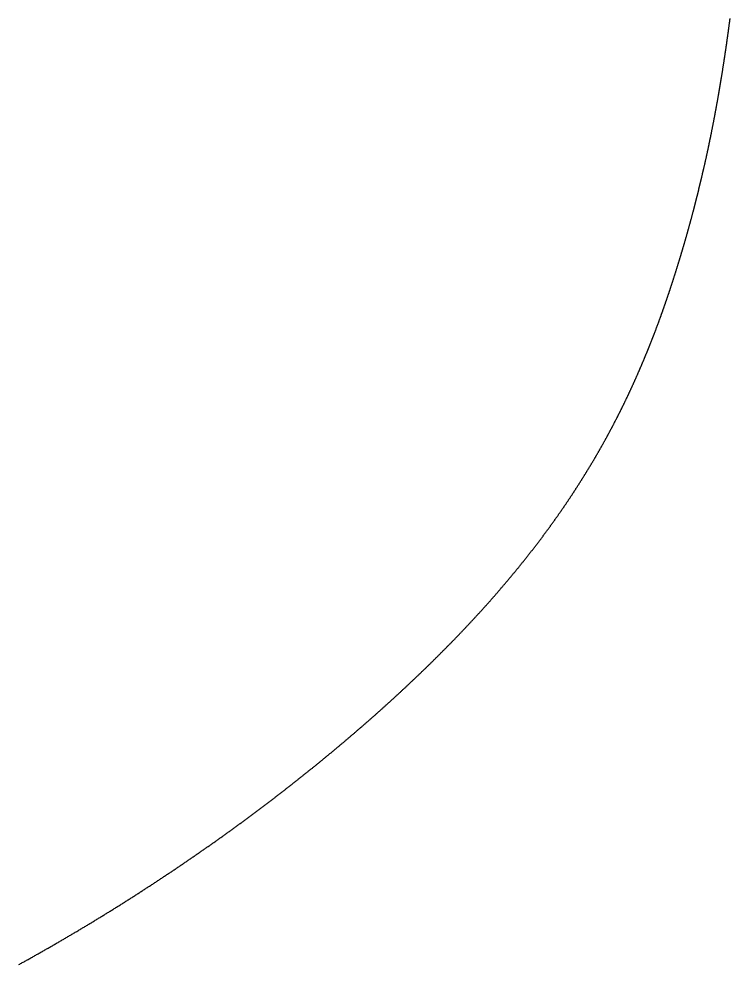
# Model space of a CAD drawing. Header units: millimetres. Extents: x 88 to 97873, y 32 to 55088.
# Drawn here: x 49169.48 to 49184.4, y 5147.58 to 5167.42 of the extents above; entities that cross this region are included whole.
import ezdxf

# ---------------------------------------------------------------- set-up
doc = ezdxf.new("R2010")
doc.units = ezdxf.units.MM
doc.header["$LTSCALE"] = 0.3

msp = doc.modelspace()

# ---------------------------------------------------------------- linework, layer by layer
msp.add_lwpolyline([(49169.477, 5147.576), (49169.495, 5147.586), (49169.513, 5147.596), (49169.53, 5147.605), (49169.548, 5147.615), (49169.566, 5147.625), (49169.584, 5147.635), (49169.601, 5147.645), (49169.619, 5147.654), (49169.637, 5147.664), (49169.654, 5147.674), (49169.672, 5147.684), (49169.69, 5147.694), (49169.707, 5147.704), (49169.725, 5147.714), (49169.742, 5147.723), (49169.76, 5147.733), (49169.778, 5147.743), (49169.795, 5147.753), (49169.813, 5147.763), (49169.83, 5147.773), (49169.848, 5147.783), (49169.865, 5147.793), (49169.883, 5147.803), (49169.9, 5147.812), (49169.918, 5147.822), (49169.935, 5147.832), (49169.953, 5147.842), (49169.97, 5147.852), (49169.988, 5147.862), (49170.005, 5147.872), (49170.023, 5147.882), (49170.04, 5147.892), (49170.057, 5147.902), (49170.075, 5147.912), (49170.092, 5147.922), (49170.109, 5147.932), (49170.127, 5147.942), (49170.144, 5147.951), (49170.161, 5147.961), (49170.179, 5147.971), (49170.196, 5147.981), (49170.213, 5147.991), (49170.231, 5148.001), (49170.248, 5148.011), (49170.265, 5148.021), (49170.282, 5148.031), (49170.3, 5148.041), (49170.317, 5148.051), (49170.334, 5148.061), (49170.351, 5148.071), (49170.369, 5148.081), (49170.386, 5148.091), (49170.403, 5148.101), (49170.42, 5148.111), (49170.437, 5148.121), (49170.454, 5148.131), (49170.471, 5148.142), (49170.489, 5148.152), (49170.506, 5148.162), (49170.523, 5148.172), (49170.54, 5148.182), (49170.557, 5148.192), (49170.574, 5148.202), (49170.591, 5148.212), (49170.608, 5148.222), (49170.625, 5148.232), (49170.642, 5148.242), (49170.659, 5148.252), (49170.676, 5148.262), (49170.693, 5148.272), (49170.71, 5148.282), (49170.727, 5148.292), (49170.744, 5148.303), (49170.761, 5148.313), (49170.778, 5148.323), (49170.795, 5148.333), (49170.812, 5148.343), (49170.828, 5148.353), (49170.845, 5148.363), (49170.862, 5148.373), (49170.879, 5148.383), (49170.896, 5148.394), (49170.913, 5148.404), (49170.929, 5148.414), (49170.946, 5148.424), (49170.963, 5148.434), (49170.98, 5148.444), (49170.997, 5148.454), (49171.013, 5148.465), (49171.03, 5148.475), (49171.047, 5148.485), (49171.064, 5148.495), (49171.08, 5148.505), (49171.097, 5148.515), (49171.114, 5148.525), (49171.13, 5148.536), (49171.147, 5148.546), (49171.164, 5148.556), (49171.18, 5148.566), (49171.197, 5148.576), (49171.213, 5148.587), (49171.23, 5148.597), (49171.247, 5148.607), (49171.263, 5148.617), (49171.28, 5148.627), (49171.296, 5148.638), (49171.313, 5148.648), (49171.329, 5148.658), (49171.346, 5148.668), (49171.362, 5148.678), (49171.379, 5148.689), (49171.395, 5148.699), (49171.412, 5148.709), (49171.428, 5148.719), (49171.445, 5148.729), (49171.461, 5148.74), (49171.478, 5148.75), (49171.494, 5148.76), (49171.511, 5148.77), (49171.527, 5148.781), (49171.543, 5148.791), (49171.56, 5148.801), (49171.576, 5148.811), (49171.592, 5148.822), (49171.609, 5148.832), (49171.625, 5148.842), (49171.641, 5148.852), (49171.658, 5148.863), (49171.674, 5148.873), (49171.69, 5148.883), (49171.706, 5148.893), (49171.723, 5148.904), (49171.739, 5148.914), (49171.755, 5148.924), (49171.771, 5148.935), (49171.788, 5148.945), (49171.804, 5148.955), (49171.82, 5148.965), (49171.836, 5148.976), (49171.852, 5148.986), (49171.868, 5148.996), (49171.884, 5149.007), (49171.901, 5149.017), (49171.917, 5149.027), (49171.933, 5149.037), (49171.949, 5149.048), (49171.965, 5149.058), (49171.981, 5149.068), (49171.997, 5149.079), (49172.013, 5149.089), (49172.029, 5149.099), (49172.045, 5149.11), (49172.061, 5149.12), (49172.077, 5149.13), (49172.093, 5149.141), (49172.109, 5149.151), (49172.125, 5149.161), (49172.141, 5149.172), (49172.157, 5149.182), (49172.173, 5149.192), (49172.189, 5149.203), (49172.205, 5149.213), (49172.22, 5149.223), (49172.236, 5149.234), (49172.252, 5149.244), (49172.268, 5149.254), (49172.284, 5149.265), (49172.3, 5149.275), (49172.315, 5149.285), (49172.331, 5149.296), (49172.347, 5149.306), (49172.363, 5149.317), (49172.379, 5149.327), (49172.394, 5149.337), (49172.41, 5149.348), (49172.426, 5149.358), (49172.441, 5149.368), (49172.457, 5149.379), (49172.473, 5149.389), (49172.488, 5149.4), (49172.504, 5149.41), (49172.52, 5149.42), (49172.535, 5149.431), (49172.551, 5149.441), (49172.567, 5149.451), (49172.582, 5149.462), (49172.598, 5149.472), (49172.613, 5149.483), (49172.629, 5149.493), (49172.645, 5149.503), (49172.66, 5149.514), (49172.676, 5149.524), (49172.691, 5149.535), (49172.707, 5149.545), (49172.722, 5149.555), (49172.738, 5149.566), (49172.753, 5149.576), (49172.769, 5149.587), (49172.784, 5149.597), (49172.799, 5149.607), (49172.815, 5149.618), (49172.83, 5149.628), (49172.846, 5149.639), (49172.861, 5149.649), (49172.876, 5149.66), (49172.892, 5149.67), (49172.907, 5149.68), (49172.922, 5149.691), (49172.938, 5149.701), (49172.953, 5149.712), (49172.968, 5149.722), (49172.984, 5149.733), (49172.999, 5149.743), (49173.014, 5149.753), (49173.029, 5149.764), (49173.045, 5149.774), (49173.06, 5149.785), (49173.075, 5149.795), (49173.09, 5149.806), (49173.105, 5149.816), (49173.121, 5149.826), (49173.136, 5149.837), (49173.151, 5149.847), (49173.166, 5149.858), (49173.181, 5149.868), (49173.196, 5149.879), (49173.211, 5149.889), (49173.226, 5149.9), (49173.242, 5149.91), (49173.257, 5149.92), (49173.272, 5149.931), (49173.287, 5149.941), (49173.302, 5149.952), (49173.317, 5149.962), (49173.332, 5149.973), (49173.347, 5149.983), (49173.362, 5149.994), (49173.377, 5150.004), (49173.392, 5150.015), (49173.407, 5150.025), (49173.421, 5150.036), (49173.436, 5150.046), (49173.451, 5150.056), (49173.466, 5150.067), (49173.481, 5150.077), (49173.496, 5150.088), (49173.511, 5150.098), (49173.526, 5150.109), (49173.54, 5150.119), (49173.555, 5150.13), (49173.57, 5150.14), (49173.585, 5150.151), (49173.6, 5150.161), (49173.614, 5150.172), (49173.629, 5150.182), (49173.644, 5150.193), (49173.659, 5150.203), (49173.673, 5150.214), (49173.688, 5150.224), (49173.703, 5150.234), (49173.717, 5150.245), (49173.732, 5150.255), (49173.747, 5150.266), (49173.761, 5150.276), (49173.776, 5150.287), (49173.791, 5150.297), (49173.805, 5150.308), (49173.82, 5150.318), (49173.834, 5150.329), (49173.849, 5150.339), (49173.863, 5150.35), (49173.878, 5150.36), (49173.893, 5150.371), (49173.907, 5150.381), (49173.922, 5150.392), (49173.936, 5150.402), (49173.95, 5150.413), (49173.965, 5150.423), (49173.979, 5150.434), (49173.994, 5150.444), (49174.008, 5150.455), (49174.023, 5150.465), (49174.037, 5150.476), (49174.051, 5150.486), (49174.066, 5150.497), (49174.08, 5150.507), (49174.095, 5150.518), (49174.109, 5150.528), (49174.123, 5150.539), (49174.138, 5150.549), (49174.152, 5150.56), (49174.166, 5150.57), (49174.18, 5150.58), (49174.195, 5150.591), (49174.209, 5150.601), (49174.223, 5150.612), (49174.237, 5150.622), (49174.252, 5150.633), (49174.266, 5150.643), (49174.28, 5150.654), (49174.294, 5150.664), (49174.308, 5150.675), (49174.322, 5150.685), (49174.337, 5150.696), (49174.351, 5150.706), (49174.365, 5150.717), (49174.379, 5150.727), (49174.393, 5150.738), (49174.407, 5150.748), (49174.421, 5150.759), (49174.435, 5150.769), (49174.449, 5150.78), (49174.463, 5150.79), (49174.477, 5150.801), (49174.491, 5150.811), (49174.505, 5150.822), (49174.519, 5150.832), (49174.533, 5150.843), (49174.547, 5150.853), (49174.561, 5150.864), (49174.575, 5150.874), (49174.589, 5150.885), (49174.603, 5150.895), (49174.617, 5150.906), (49174.631, 5150.916), (49174.644, 5150.927), (49174.658, 5150.937), (49174.672, 5150.948), (49174.686, 5150.958), (49174.7, 5150.969), (49174.714, 5150.979), (49174.727, 5150.99), (49174.741, 5151), (49174.755, 5151.01), (49174.769, 5151.021), (49174.782, 5151.031), (49174.796, 5151.042), (49174.81, 5151.052), (49174.823, 5151.063), (49174.837, 5151.073), (49174.851, 5151.084), (49174.864, 5151.094), (49174.878, 5151.105), (49174.892, 5151.115), (49174.905, 5151.126), (49174.919, 5151.136), (49174.932, 5151.147), (49174.946, 5151.157), (49174.96, 5151.168), (49174.973, 5151.178), (49174.987, 5151.189), (49175, 5151.199), (49175.014, 5151.209), (49175.027, 5151.22), (49175.041, 5151.23), (49175.054, 5151.241), (49175.068, 5151.251), (49175.081, 5151.262), (49175.094, 5151.272), (49175.108, 5151.283), (49175.121, 5151.293), (49175.135, 5151.304), (49175.148, 5151.314), (49175.161, 5151.325), (49175.175, 5151.335), (49175.188, 5151.346), (49175.201, 5151.356), (49175.215, 5151.366), (49175.228, 5151.377), (49175.241, 5151.387), (49175.255, 5151.398), (49175.268, 5151.408), (49175.281, 5151.419), (49175.294, 5151.429), (49175.308, 5151.44), (49175.321, 5151.45), (49175.334, 5151.46), (49175.347, 5151.471), (49175.36, 5151.481), (49175.374, 5151.492), (49175.387, 5151.502), (49175.4, 5151.513), (49175.413, 5151.523), (49175.426, 5151.534), (49175.439, 5151.544), (49175.452, 5151.554), (49175.465, 5151.565), (49175.478, 5151.575), (49175.491, 5151.586), (49175.504, 5151.596), (49175.517, 5151.607), (49175.53, 5151.617), (49175.543, 5151.627), (49175.556, 5151.638), (49175.569, 5151.648), (49175.582, 5151.659), (49175.595, 5151.669), (49175.608, 5151.68), (49175.621, 5151.69), (49175.634, 5151.7), (49175.647, 5151.711), (49175.66, 5151.721), (49175.673, 5151.732), (49175.685, 5151.742), (49175.698, 5151.752), (49175.711, 5151.763), (49175.724, 5151.773), (49175.737, 5151.784), (49175.75, 5151.794), (49175.762, 5151.804), (49175.775, 5151.815), (49175.788, 5151.825), (49175.801, 5151.836), (49175.813, 5151.846), (49175.826, 5151.856), (49175.839, 5151.867), (49175.851, 5151.877), (49175.864, 5151.888), (49175.877, 5151.898), (49175.889, 5151.908), (49175.902, 5151.919), (49175.914, 5151.929), (49175.927, 5151.939), (49175.94, 5151.95), (49175.952, 5151.96), (49175.965, 5151.971), (49175.977, 5151.981), (49175.99, 5151.991), (49176.002, 5152.002), (49176.015, 5152.012), (49176.027, 5152.022), (49176.04, 5152.033), (49176.052, 5152.043), (49176.065, 5152.053), (49176.077, 5152.064), (49176.09, 5152.074), (49176.102, 5152.084), (49176.114, 5152.095), (49176.127, 5152.105), (49176.139, 5152.115), (49176.151, 5152.126), (49176.164, 5152.136), (49176.176, 5152.146), (49176.188, 5152.157), (49176.201, 5152.167), (49176.213, 5152.177), (49176.225, 5152.188), (49176.238, 5152.198), (49176.25, 5152.208), (49176.262, 5152.219), (49176.274, 5152.229), (49176.287, 5152.239), (49176.299, 5152.25), (49176.311, 5152.26), (49176.323, 5152.27), (49176.335, 5152.281), (49176.347, 5152.291), (49176.36, 5152.301), (49176.372, 5152.312), (49176.384, 5152.322), (49176.396, 5152.332), (49176.408, 5152.342), (49176.42, 5152.353), (49176.432, 5152.363), (49176.444, 5152.373), (49176.456, 5152.384), (49176.468, 5152.394), (49176.48, 5152.404), (49176.492, 5152.414), (49176.504, 5152.425), (49176.516, 5152.435), (49176.528, 5152.445), (49176.54, 5152.455), (49176.552, 5152.466), (49176.564, 5152.476), (49176.576, 5152.486), (49176.587, 5152.496), (49176.599, 5152.507), (49176.611, 5152.517), (49176.623, 5152.527), (49176.635, 5152.537), (49176.647, 5152.548), (49176.658, 5152.558), (49176.67, 5152.568), (49176.682, 5152.578), (49176.694, 5152.589), (49176.705, 5152.599), (49176.717, 5152.609), (49176.729, 5152.619), (49176.741, 5152.629), (49176.752, 5152.64), (49176.764, 5152.65), (49176.776, 5152.66), (49176.787, 5152.67), (49176.799, 5152.68), (49176.81, 5152.691), (49176.822, 5152.701), (49176.834, 5152.711), (49176.845, 5152.721), (49176.857, 5152.731), (49176.868, 5152.742), (49176.88, 5152.752), (49176.891, 5152.762), (49176.903, 5152.772), (49176.914, 5152.782), (49176.926, 5152.792), (49176.937, 5152.803), (49176.949, 5152.813), (49176.96, 5152.823), (49176.972, 5152.833), (49176.983, 5152.843), (49176.994, 5152.853), (49177.006, 5152.864), (49177.017, 5152.874), (49177.029, 5152.884), (49177.04, 5152.894), (49177.051, 5152.904), (49177.063, 5152.914), (49177.074, 5152.924), (49177.085, 5152.934), (49177.096, 5152.945), (49177.108, 5152.955), (49177.119, 5152.965), (49177.13, 5152.975), (49177.141, 5152.985), (49177.153, 5152.995), (49177.164, 5153.005), (49177.175, 5153.015), (49177.186, 5153.025), (49177.197, 5153.035), (49177.208, 5153.046), (49177.22, 5153.056), (49177.231, 5153.066), (49177.242, 5153.076), (49177.253, 5153.086), (49177.264, 5153.096), (49177.275, 5153.106), (49177.286, 5153.116), (49177.297, 5153.126), (49177.308, 5153.136), (49177.319, 5153.146), (49177.33, 5153.156), (49177.341, 5153.166), (49177.352, 5153.176), (49177.363, 5153.186), (49177.374, 5153.196), (49177.385, 5153.206), (49177.396, 5153.216), (49177.407, 5153.226), (49177.417, 5153.236), (49177.428, 5153.246), (49177.439, 5153.256), (49177.45, 5153.266), (49177.461, 5153.276), (49177.472, 5153.286), (49177.482, 5153.296), (49177.493, 5153.306), (49177.504, 5153.316), (49177.515, 5153.326), (49177.526, 5153.336), (49177.536, 5153.346), (49177.547, 5153.356), (49177.558, 5153.366), (49177.568, 5153.376), (49177.579, 5153.386), (49177.59, 5153.396), (49177.6, 5153.406), (49177.611, 5153.416), (49177.622, 5153.426), (49177.632, 5153.436), (49177.643, 5153.446), (49177.653, 5153.456), (49177.664, 5153.466), (49177.675, 5153.476), (49177.685, 5153.486), (49177.696, 5153.496), (49177.706, 5153.506), (49177.717, 5153.516), (49177.727, 5153.525), (49177.738, 5153.535), (49177.748, 5153.545), (49177.759, 5153.555), (49177.769, 5153.565), (49177.779, 5153.575), (49177.79, 5153.585), (49177.8, 5153.595), (49177.811, 5153.605), (49177.821, 5153.615), (49177.831, 5153.625), (49177.842, 5153.634), (49177.852, 5153.644), (49177.862, 5153.654), (49177.873, 5153.664), (49177.883, 5153.674), (49177.893, 5153.684), (49177.904, 5153.694), (49177.914, 5153.704), (49177.924, 5153.713), (49177.934, 5153.723), (49177.944, 5153.733), (49177.955, 5153.743), (49177.965, 5153.753), (49177.975, 5153.763), (49177.985, 5153.772), (49177.995, 5153.782), (49178.006, 5153.792), (49178.016, 5153.802), (49178.026, 5153.812), (49178.036, 5153.822), (49178.046, 5153.831), (49178.056, 5153.841), (49178.066, 5153.851), (49178.076, 5153.861), (49178.086, 5153.871), (49178.096, 5153.88), (49178.106, 5153.89), (49178.116, 5153.9), (49178.126, 5153.91), (49178.136, 5153.92), (49178.146, 5153.929), (49178.156, 5153.939), (49178.166, 5153.949), (49178.176, 5153.959), (49178.186, 5153.969), (49178.196, 5153.978), (49178.206, 5153.988), (49178.216, 5153.998), (49178.225, 5154.008), (49178.235, 5154.017), (49178.245, 5154.027), (49178.255, 5154.037), (49178.265, 5154.047), (49178.274, 5154.056), (49178.284, 5154.066), (49178.294, 5154.076), (49178.304, 5154.086), (49178.314, 5154.095), (49178.323, 5154.105), (49178.333, 5154.115), (49178.343, 5154.125), (49178.352, 5154.134), (49178.362, 5154.144), (49178.372, 5154.154), (49178.381, 5154.164), (49178.391, 5154.173), (49178.401, 5154.183), (49178.41, 5154.193), (49178.42, 5154.202), (49178.43, 5154.212), (49178.439, 5154.222), (49178.449, 5154.232), (49178.458, 5154.241), (49178.468, 5154.251), (49178.477, 5154.261), (49178.487, 5154.27), (49178.496, 5154.28), (49178.506, 5154.29), (49178.515, 5154.299), (49178.525, 5154.309), (49178.534, 5154.319), (49178.544, 5154.328), (49178.553, 5154.338), (49178.563, 5154.348), (49178.572, 5154.357), (49178.581, 5154.367), (49178.591, 5154.377), (49178.6, 5154.386), (49178.61, 5154.396), (49178.619, 5154.406), (49178.628, 5154.415), (49178.638, 5154.425), (49178.647, 5154.435), (49178.656, 5154.444), (49178.665, 5154.454), (49178.675, 5154.463), (49178.684, 5154.473), (49178.693, 5154.483), (49178.702, 5154.492), (49178.712, 5154.502), (49178.721, 5154.512), (49178.73, 5154.521), (49178.739, 5154.531), (49178.748, 5154.54), (49178.758, 5154.55), (49178.767, 5154.56), (49178.776, 5154.569), (49178.785, 5154.579), (49178.794, 5154.588), (49178.803, 5154.598), (49178.812, 5154.608), (49178.821, 5154.617), (49178.831, 5154.627), (49178.84, 5154.636), (49178.849, 5154.646), (49178.858, 5154.655), (49178.867, 5154.665), (49178.876, 5154.675), (49178.885, 5154.684), (49178.894, 5154.694), (49178.903, 5154.703), (49178.912, 5154.713), (49178.921, 5154.722), (49178.93, 5154.732), (49178.938, 5154.742), (49178.947, 5154.751), (49178.956, 5154.761), (49178.965, 5154.77), (49178.974, 5154.78), (49178.983, 5154.789), (49178.992, 5154.799), (49179.001, 5154.808), (49179.01, 5154.818), (49179.018, 5154.827), (49179.027, 5154.837), (49179.036, 5154.846), (49179.045, 5154.856), (49179.053, 5154.866), (49179.062, 5154.875), (49179.071, 5154.885), (49179.08, 5154.894), (49179.088, 5154.904), (49179.097, 5154.913), (49179.106, 5154.923), (49179.115, 5154.932), (49179.123, 5154.942), (49179.132, 5154.951), (49179.141, 5154.961), (49179.149, 5154.97), (49179.158, 5154.98), (49179.167, 5154.989), (49179.175, 5154.998), (49179.184, 5155.008), (49179.192, 5155.017), (49179.201, 5155.027), (49179.209, 5155.036), (49179.218, 5155.046), (49179.227, 5155.055), (49179.235, 5155.065), (49179.244, 5155.074), (49179.252, 5155.084), (49179.261, 5155.093), (49179.269, 5155.103), (49179.278, 5155.112), (49179.286, 5155.122), (49179.295, 5155.131), (49179.303, 5155.14), (49179.311, 5155.15), (49179.32, 5155.159), (49179.328, 5155.169), (49179.337, 5155.178), (49179.345, 5155.188), (49179.353, 5155.197), (49179.362, 5155.206), (49179.37, 5155.216), (49179.378, 5155.225), (49179.387, 5155.235), (49179.395, 5155.244), (49179.403, 5155.254), (49179.412, 5155.263), (49179.42, 5155.272), (49179.428, 5155.282), (49179.436, 5155.291), (49179.445, 5155.301), (49179.453, 5155.31), (49179.461, 5155.319), (49179.469, 5155.329), (49179.478, 5155.338), (49179.486, 5155.348), (49179.494, 5155.357), (49179.502, 5155.366), (49179.51, 5155.376), (49179.518, 5155.385), (49179.527, 5155.395), (49179.535, 5155.404), (49179.543, 5155.413), (49179.551, 5155.423), (49179.559, 5155.432), (49179.567, 5155.441), (49179.575, 5155.451), (49179.583, 5155.46), (49179.591, 5155.47), (49179.599, 5155.479), (49179.607, 5155.488), (49179.615, 5155.498), (49179.623, 5155.507), (49179.631, 5155.516), (49179.639, 5155.526), (49179.647, 5155.535), (49179.655, 5155.544), (49179.663, 5155.554), (49179.671, 5155.563), (49179.679, 5155.572), (49179.687, 5155.582), (49179.695, 5155.591), (49179.703, 5155.6), (49179.711, 5155.61), (49179.719, 5155.619), (49179.726, 5155.628), (49179.734, 5155.638), (49179.742, 5155.647), (49179.75, 5155.656), (49179.758, 5155.666), (49179.766, 5155.675), (49179.773, 5155.684), (49179.781, 5155.694), (49179.789, 5155.703), (49179.797, 5155.712), (49179.805, 5155.722), (49179.812, 5155.731), (49179.82, 5155.74), (49179.828, 5155.749), (49179.835, 5155.759), (49179.843, 5155.768), (49179.851, 5155.777), (49179.858, 5155.787), (49179.866, 5155.796), (49179.874, 5155.805), (49179.881, 5155.814), (49179.889, 5155.824), (49179.897, 5155.833), (49179.904, 5155.842), (49179.912, 5155.852), (49179.92, 5155.861), (49179.927, 5155.87), (49179.935, 5155.879), (49179.942, 5155.889), (49179.95, 5155.898), (49179.957, 5155.907), (49179.965, 5155.916), (49179.972, 5155.926), (49179.98, 5155.935), (49179.987, 5155.944), (49179.995, 5155.953), (49180.002, 5155.963), (49180.01, 5155.972), (49180.017, 5155.981), (49180.025, 5155.99), (49180.032, 5156), (49180.04, 5156.009), (49180.047, 5156.018), (49180.055, 5156.027), (49180.062, 5156.037), (49180.069, 5156.046), (49180.077, 5156.055), (49180.084, 5156.064), (49180.091, 5156.074), (49180.099, 5156.083), (49180.106, 5156.092), (49180.113, 5156.101), (49180.121, 5156.11), (49180.128, 5156.12), (49180.135, 5156.129), (49180.143, 5156.138), (49180.15, 5156.147), (49180.157, 5156.157), (49180.164, 5156.166), (49180.172, 5156.175), (49180.179, 5156.184), (49180.186, 5156.193), (49180.193, 5156.203), (49180.201, 5156.212), (49180.208, 5156.221), (49180.215, 5156.23), (49180.222, 5156.239), (49180.229, 5156.249), (49180.236, 5156.258), (49180.244, 5156.267), (49180.251, 5156.276), (49180.258, 5156.285), (49180.265, 5156.294), (49180.272, 5156.304), (49180.279, 5156.313), (49180.286, 5156.322), (49180.293, 5156.331), (49180.3, 5156.34), (49180.307, 5156.35), (49180.314, 5156.359), (49180.321, 5156.368), (49180.328, 5156.377), (49180.335, 5156.386), (49180.342, 5156.395), (49180.349, 5156.404), (49180.356, 5156.414), (49180.363, 5156.423), (49180.37, 5156.432), (49180.377, 5156.441), (49180.384, 5156.45), (49180.391, 5156.459), (49180.398, 5156.469), (49180.405, 5156.478), (49180.412, 5156.487), (49180.419, 5156.496), (49180.426, 5156.505), (49180.433, 5156.514), (49180.439, 5156.523), (49180.446, 5156.533), (49180.453, 5156.542), (49180.46, 5156.551), (49180.467, 5156.56), (49180.474, 5156.569), (49180.48, 5156.578), (49180.487, 5156.587), (49180.494, 5156.596), (49180.501, 5156.606), (49180.508, 5156.615), (49180.514, 5156.624), (49180.521, 5156.633), (49180.528, 5156.642), (49180.535, 5156.651), (49180.541, 5156.66), (49180.548, 5156.669), (49180.555, 5156.679), (49180.561, 5156.688), (49180.568, 5156.697), (49180.575, 5156.706), (49180.581, 5156.715), (49180.588, 5156.724), (49180.595, 5156.733), (49180.601, 5156.742), (49180.608, 5156.751), (49180.615, 5156.76), (49180.621, 5156.77), (49180.628, 5156.779), (49180.634, 5156.788), (49180.641, 5156.797), (49180.647, 5156.806), (49180.654, 5156.815), (49180.661, 5156.824), (49180.667, 5156.833), (49180.674, 5156.842), (49180.68, 5156.851), (49180.687, 5156.86), (49180.693, 5156.869), (49180.7, 5156.879), (49180.706, 5156.888), (49180.713, 5156.897), (49180.719, 5156.906), (49180.725, 5156.915), (49180.732, 5156.924), (49180.738, 5156.933), (49180.745, 5156.942), (49180.751, 5156.951), (49180.758, 5156.96), (49180.764, 5156.969), (49180.77, 5156.978), (49180.777, 5156.987), (49180.783, 5156.996), (49180.79, 5157.005), (49180.796, 5157.014), (49180.802, 5157.024), (49180.809, 5157.033), (49180.815, 5157.042), (49180.821, 5157.051), (49180.827, 5157.06), (49180.834, 5157.069), (49180.84, 5157.078), (49180.846, 5157.087), (49180.853, 5157.096), (49180.859, 5157.105), (49180.865, 5157.114), (49180.871, 5157.123), (49180.878, 5157.132), (49180.884, 5157.141), (49180.89, 5157.15), (49180.896, 5157.159), (49180.902, 5157.168), (49180.909, 5157.177), (49180.915, 5157.186), (49180.921, 5157.195), (49180.927, 5157.204), (49180.933, 5157.213), (49180.939, 5157.222), (49180.946, 5157.231), (49180.952, 5157.24), (49180.958, 5157.249), (49180.964, 5157.258), (49180.97, 5157.267), (49180.976, 5157.276), (49180.982, 5157.285), (49180.988, 5157.294), (49180.994, 5157.303), (49181, 5157.312), (49181.006, 5157.321), (49181.012, 5157.33), (49181.018, 5157.339), (49181.024, 5157.348), (49181.031, 5157.357), (49181.037, 5157.366), (49181.042, 5157.375), (49181.048, 5157.384), (49181.054, 5157.393), (49181.06, 5157.402), (49181.066, 5157.411), (49181.072, 5157.42), (49181.078, 5157.429), (49181.084, 5157.438), (49181.09, 5157.447), (49181.096, 5157.456), (49181.102, 5157.465), (49181.108, 5157.474), (49181.114, 5157.483), (49181.12, 5157.492), (49181.125, 5157.501), (49181.131, 5157.51), (49181.137, 5157.519), (49181.143, 5157.528), (49181.149, 5157.537), (49181.155, 5157.546), (49181.161, 5157.555), (49181.166, 5157.564), (49181.172, 5157.573), (49181.178, 5157.582), (49181.184, 5157.591), (49181.189, 5157.6), (49181.195, 5157.609), (49181.201, 5157.618), (49181.207, 5157.627), (49181.212, 5157.636), (49181.218, 5157.645), (49181.224, 5157.654), (49181.23, 5157.663), (49181.235, 5157.672), (49181.241, 5157.681), (49181.247, 5157.69), (49181.252, 5157.699), (49181.258, 5157.708), (49181.264, 5157.717), (49181.269, 5157.725), (49181.275, 5157.734), (49181.281, 5157.743), (49181.286, 5157.752), (49181.292, 5157.761), (49181.298, 5157.77), (49181.303, 5157.779), (49181.309, 5157.788), (49181.314, 5157.797), (49181.32, 5157.806), (49181.326, 5157.815), (49181.331, 5157.824), (49181.337, 5157.833), (49181.342, 5157.842), (49181.348, 5157.851), (49181.353, 5157.86), (49181.359, 5157.869), (49181.364, 5157.878), (49181.37, 5157.886), (49181.375, 5157.895), (49181.381, 5157.904), (49181.386, 5157.913), (49181.392, 5157.922), (49181.397, 5157.931), (49181.403, 5157.94), (49181.408, 5157.949), (49181.414, 5157.958), (49181.419, 5157.967), (49181.425, 5157.976), (49181.43, 5157.985), (49181.435, 5157.994), (49181.441, 5158.003), (49181.446, 5158.011), (49181.452, 5158.02), (49181.457, 5158.029), (49181.462, 5158.038), (49181.468, 5158.047), (49181.473, 5158.056), (49181.478, 5158.065), (49181.484, 5158.074), (49181.489, 5158.083), (49181.494, 5158.092), (49181.5, 5158.101), (49181.505, 5158.11), (49181.51, 5158.118), (49181.516, 5158.127), (49181.521, 5158.136), (49181.526, 5158.145), (49181.531, 5158.154), (49181.537, 5158.163), (49181.542, 5158.172), (49181.547, 5158.181), (49181.552, 5158.19), (49181.558, 5158.199), (49181.563, 5158.208), (49181.568, 5158.216), (49181.573, 5158.225), (49181.579, 5158.234), (49181.584, 5158.243), (49181.589, 5158.252), (49181.594, 5158.261), (49181.599, 5158.27), (49181.604, 5158.279), (49181.61, 5158.288), (49181.615, 5158.297), (49181.62, 5158.305), (49181.625, 5158.314), (49181.63, 5158.323), (49181.635, 5158.332), (49181.64, 5158.341), (49181.645, 5158.35), (49181.651, 5158.359), (49181.656, 5158.368), (49181.661, 5158.377), (49181.666, 5158.386), (49181.671, 5158.394), (49181.676, 5158.403), (49181.681, 5158.412), (49181.686, 5158.421), (49181.691, 5158.43), (49181.696, 5158.439), (49181.701, 5158.448), (49181.706, 5158.457), (49181.711, 5158.465), (49181.716, 5158.474), (49181.721, 5158.483), (49181.726, 5158.492), (49181.731, 5158.501), (49181.736, 5158.51), (49181.741, 5158.519), (49181.746, 5158.528), (49181.751, 5158.537), (49181.756, 5158.545), (49181.761, 5158.554), (49181.766, 5158.563), (49181.77, 5158.572), (49181.775, 5158.581), (49181.78, 5158.59), (49181.785, 5158.599), (49181.79, 5158.608), (49181.795, 5158.616), (49181.8, 5158.625), (49181.805, 5158.634), (49181.81, 5158.643), (49181.814, 5158.652), (49181.819, 5158.661), (49181.824, 5158.67), (49181.829, 5158.679), (49181.834, 5158.687), (49181.839, 5158.696), (49181.843, 5158.705), (49181.848, 5158.714), (49181.853, 5158.723), (49181.858, 5158.732), (49181.862, 5158.741), (49181.867, 5158.749), (49181.872, 5158.758), (49181.877, 5158.767), (49181.882, 5158.776), (49181.886, 5158.785), (49181.891, 5158.794), (49181.896, 5158.803), (49181.9, 5158.811), (49181.905, 5158.82), (49181.91, 5158.829), (49181.915, 5158.838), (49181.919, 5158.847), (49181.924, 5158.856), (49181.929, 5158.865), (49181.933, 5158.874), (49181.938, 5158.882), (49181.943, 5158.891), (49181.947, 5158.9), (49181.952, 5158.909), (49181.957, 5158.918), (49181.961, 5158.927), (49181.966, 5158.936), (49181.97, 5158.944), (49181.975, 5158.953), (49181.98, 5158.962), (49181.984, 5158.971), (49181.989, 5158.98), (49181.993, 5158.989), (49181.998, 5158.998), (49182.003, 5159.006), (49182.007, 5159.015), (49182.012, 5159.024), (49182.016, 5159.033), (49182.021, 5159.042), (49182.025, 5159.051), (49182.03, 5159.059), (49182.034, 5159.068), (49182.039, 5159.077), (49182.043, 5159.086), (49182.048, 5159.095), (49182.052, 5159.104), (49182.057, 5159.113), (49182.061, 5159.121), (49182.066, 5159.13), (49182.07, 5159.139), (49182.075, 5159.148), (49182.079, 5159.157), (49182.084, 5159.166), (49182.088, 5159.175), (49182.092, 5159.183), (49182.097, 5159.192), (49182.101, 5159.201), (49182.106, 5159.21), (49182.11, 5159.219), (49182.115, 5159.228), (49182.119, 5159.236), (49182.123, 5159.245), (49182.128, 5159.254), (49182.132, 5159.263), (49182.136, 5159.272), (49182.141, 5159.281), (49182.145, 5159.29), (49182.149, 5159.298), (49182.154, 5159.307), (49182.158, 5159.316), (49182.163, 5159.325), (49182.167, 5159.334), (49182.171, 5159.343), (49182.175, 5159.351), (49182.18, 5159.36), (49182.184, 5159.369), (49182.188, 5159.378), (49182.193, 5159.387), (49182.197, 5159.396), (49182.201, 5159.404), (49182.205, 5159.413), (49182.21, 5159.422), (49182.214, 5159.431), (49182.218, 5159.44), (49182.222, 5159.449), (49182.227, 5159.458), (49182.231, 5159.466), (49182.235, 5159.475), (49182.239, 5159.484), (49182.244, 5159.493), (49182.248, 5159.502), (49182.252, 5159.511), (49182.256, 5159.519), (49182.26, 5159.528), (49182.265, 5159.537), (49182.269, 5159.546), (49182.273, 5159.555), (49182.277, 5159.564), (49182.281, 5159.572), (49182.285, 5159.581), (49182.289, 5159.59), (49182.294, 5159.599), (49182.298, 5159.608), (49182.302, 5159.617), (49182.306, 5159.626), (49182.31, 5159.634), (49182.314, 5159.643), (49182.318, 5159.652), (49182.322, 5159.661), (49182.326, 5159.67), (49182.331, 5159.679), (49182.335, 5159.687), (49182.339, 5159.696), (49182.343, 5159.705), (49182.347, 5159.714), (49182.351, 5159.723), (49182.355, 5159.732), (49182.359, 5159.74), (49182.363, 5159.749), (49182.367, 5159.758), (49182.371, 5159.767), (49182.375, 5159.776), (49182.379, 5159.785), (49182.383, 5159.794), (49182.387, 5159.802), (49182.391, 5159.811), (49182.395, 5159.82), (49182.399, 5159.829), (49182.403, 5159.838), (49182.407, 5159.847), (49182.411, 5159.855), (49182.415, 5159.864), (49182.419, 5159.873), (49182.423, 5159.882), (49182.427, 5159.891), (49182.431, 5159.9), (49182.435, 5159.908), (49182.439, 5159.917), (49182.442, 5159.926), (49182.446, 5159.935), (49182.45, 5159.944), (49182.454, 5159.953), (49182.458, 5159.962), (49182.462, 5159.97), (49182.466, 5159.979), (49182.47, 5159.988), (49182.474, 5159.997), (49182.477, 5160.006), (49182.481, 5160.015), (49182.485, 5160.023), (49182.489, 5160.032), (49182.493, 5160.041), (49182.497, 5160.05), (49182.501, 5160.059), (49182.504, 5160.068), (49182.508, 5160.077), (49182.512, 5160.085), (49182.516, 5160.094), (49182.52, 5160.103), (49182.523, 5160.112), (49182.527, 5160.121), (49182.531, 5160.13), (49182.535, 5160.138), (49182.539, 5160.147), (49182.542, 5160.156), (49182.546, 5160.165), (49182.55, 5160.174), (49182.554, 5160.183), (49182.557, 5160.192), (49182.561, 5160.2), (49182.565, 5160.209), (49182.569, 5160.218), (49182.572, 5160.227), (49182.576, 5160.236), (49182.58, 5160.245), (49182.584, 5160.254), (49182.587, 5160.262), (49182.591, 5160.271), (49182.595, 5160.28), (49182.598, 5160.289), (49182.602, 5160.298), (49182.606, 5160.307), (49182.609, 5160.315), (49182.613, 5160.324), (49182.617, 5160.333), (49182.62, 5160.342), (49182.624, 5160.351), (49182.628, 5160.36), (49182.631, 5160.369), (49182.635, 5160.377), (49182.639, 5160.386), (49182.642, 5160.395), (49182.646, 5160.404), (49182.65, 5160.413), (49182.653, 5160.422), (49182.657, 5160.431), (49182.66, 5160.44), (49182.664, 5160.448), (49182.668, 5160.457), (49182.671, 5160.466), (49182.675, 5160.475), (49182.678, 5160.484), (49182.682, 5160.493), (49182.686, 5160.502), (49182.689, 5160.51), (49182.693, 5160.519), (49182.696, 5160.528), (49182.7, 5160.537), (49182.703, 5160.546), (49182.707, 5160.555), (49182.71, 5160.564), (49182.714, 5160.572), (49182.717, 5160.581), (49182.721, 5160.59), (49182.725, 5160.599), (49182.728, 5160.608), (49182.732, 5160.617), (49182.735, 5160.626), (49182.739, 5160.635), (49182.742, 5160.643), (49182.746, 5160.652), (49182.749, 5160.661), (49182.752, 5160.67), (49182.756, 5160.679), (49182.759, 5160.688), (49182.763, 5160.697), (49182.766, 5160.706), (49182.77, 5160.714), (49182.773, 5160.723), (49182.777, 5160.732), (49182.78, 5160.741), (49182.784, 5160.75), (49182.787, 5160.759), (49182.79, 5160.768), (49182.794, 5160.777), (49182.797, 5160.785), (49182.801, 5160.794), (49182.804, 5160.803), (49182.808, 5160.812), (49182.811, 5160.821), (49182.814, 5160.83), (49182.818, 5160.839), (49182.821, 5160.848), (49182.824, 5160.857), (49182.828, 5160.865), (49182.831, 5160.874), (49182.835, 5160.883), (49182.838, 5160.892), (49182.841, 5160.901), (49182.845, 5160.91), (49182.848, 5160.919), (49182.851, 5160.928), (49182.855, 5160.937), (49182.858, 5160.945), (49182.861, 5160.954), (49182.865, 5160.963), (49182.868, 5160.972), (49182.871, 5160.981), (49182.875, 5160.99), (49182.878, 5160.999), (49182.881, 5161.008), (49182.885, 5161.017), (49182.888, 5161.026), (49182.891, 5161.034), (49182.894, 5161.043), (49182.898, 5161.052), (49182.901, 5161.061), (49182.904, 5161.07), (49182.908, 5161.079), (49182.911, 5161.088), (49182.914, 5161.097), (49182.917, 5161.106), (49182.921, 5161.115), (49182.924, 5161.124), (49182.927, 5161.132), (49182.93, 5161.141), (49182.934, 5161.15), (49182.937, 5161.159), (49182.94, 5161.168), (49182.943, 5161.177), (49182.947, 5161.186), (49182.95, 5161.195), (49182.953, 5161.204), (49182.956, 5161.213), (49182.959, 5161.222), (49182.963, 5161.231), (49182.966, 5161.239), (49182.969, 5161.248), (49182.972, 5161.257), (49182.975, 5161.266), (49182.979, 5161.275), (49182.982, 5161.284), (49182.985, 5161.293), (49182.988, 5161.302), (49182.991, 5161.311), (49182.994, 5161.32), (49182.998, 5161.329), (49183.001, 5161.338), (49183.004, 5161.347), (49183.007, 5161.355), (49183.01, 5161.364), (49183.013, 5161.373), (49183.016, 5161.382), (49183.019, 5161.391), (49183.023, 5161.4), (49183.026, 5161.409), (49183.029, 5161.418), (49183.032, 5161.427), (49183.035, 5161.436), (49183.038, 5161.445), (49183.041, 5161.454), (49183.044, 5161.463), (49183.047, 5161.472), (49183.051, 5161.481), (49183.054, 5161.49), (49183.057, 5161.499), (49183.06, 5161.508), (49183.063, 5161.516), (49183.066, 5161.525), (49183.069, 5161.534), (49183.072, 5161.543), (49183.075, 5161.552), (49183.078, 5161.561), (49183.081, 5161.57), (49183.084, 5161.579), (49183.087, 5161.588), (49183.09, 5161.597), (49183.093, 5161.606), (49183.096, 5161.615), (49183.1, 5161.624), (49183.103, 5161.633), (49183.106, 5161.642), (49183.109, 5161.651), (49183.112, 5161.66), (49183.115, 5161.669), (49183.118, 5161.678), (49183.121, 5161.687), (49183.124, 5161.696), (49183.127, 5161.705), (49183.13, 5161.714), (49183.133, 5161.723), (49183.136, 5161.732), (49183.139, 5161.741), (49183.142, 5161.75), (49183.145, 5161.759), (49183.148, 5161.768), (49183.15, 5161.777), (49183.153, 5161.785), (49183.156, 5161.794), (49183.159, 5161.803), (49183.162, 5161.812), (49183.165, 5161.821), (49183.168, 5161.83), (49183.171, 5161.839), (49183.174, 5161.848), (49183.177, 5161.857), (49183.18, 5161.866), (49183.183, 5161.875), (49183.186, 5161.884), (49183.189, 5161.893), (49183.192, 5161.902), (49183.195, 5161.911), (49183.198, 5161.92), (49183.2, 5161.929), (49183.203, 5161.938), (49183.206, 5161.947), (49183.209, 5161.956), (49183.212, 5161.965), (49183.215, 5161.974), (49183.218, 5161.983), (49183.221, 5161.992), (49183.224, 5162.001), (49183.227, 5162.01), (49183.229, 5162.02), (49183.232, 5162.029), (49183.235, 5162.038), (49183.238, 5162.047), (49183.241, 5162.056), (49183.244, 5162.065), (49183.247, 5162.074), (49183.25, 5162.083), (49183.252, 5162.092), (49183.255, 5162.101), (49183.258, 5162.11), (49183.261, 5162.119), (49183.264, 5162.128), (49183.267, 5162.137), (49183.269, 5162.146), (49183.272, 5162.155), (49183.275, 5162.164), (49183.278, 5162.173), (49183.281, 5162.182), (49183.284, 5162.191), (49183.286, 5162.2), (49183.289, 5162.209), (49183.292, 5162.218), (49183.295, 5162.227), (49183.298, 5162.236), (49183.301, 5162.245), (49183.303, 5162.254), (49183.306, 5162.263), (49183.309, 5162.273), (49183.312, 5162.282), (49183.315, 5162.291), (49183.317, 5162.3), (49183.32, 5162.309), (49183.323, 5162.318), (49183.326, 5162.327), (49183.328, 5162.336), (49183.331, 5162.345), (49183.334, 5162.354), (49183.337, 5162.363), (49183.339, 5162.372), (49183.342, 5162.381), (49183.345, 5162.39), (49183.348, 5162.399), (49183.351, 5162.409), (49183.353, 5162.418), (49183.356, 5162.427), (49183.359, 5162.436), (49183.362, 5162.445), (49183.364, 5162.454), (49183.367, 5162.463), (49183.37, 5162.472), (49183.372, 5162.481), (49183.375, 5162.49), (49183.378, 5162.499), (49183.381, 5162.509), (49183.383, 5162.518), (49183.386, 5162.527), (49183.389, 5162.536), (49183.391, 5162.545), (49183.394, 5162.554), (49183.397, 5162.563), (49183.4, 5162.572), (49183.402, 5162.581), (49183.405, 5162.59), (49183.408, 5162.6), (49183.41, 5162.609), (49183.413, 5162.618), (49183.416, 5162.627), (49183.418, 5162.636), (49183.421, 5162.645), (49183.424, 5162.654), (49183.426, 5162.663), (49183.429, 5162.673), (49183.432, 5162.682), (49183.434, 5162.691), (49183.437, 5162.7), (49183.44, 5162.709), (49183.442, 5162.718), (49183.445, 5162.727), (49183.448, 5162.737), (49183.45, 5162.746), (49183.453, 5162.755), (49183.456, 5162.764), (49183.458, 5162.773), (49183.461, 5162.782), (49183.464, 5162.791), (49183.466, 5162.801), (49183.469, 5162.81), (49183.471, 5162.819), (49183.474, 5162.828), (49183.477, 5162.837), (49183.479, 5162.846), (49183.482, 5162.856), (49183.485, 5162.865), (49183.487, 5162.874), (49183.49, 5162.883), (49183.492, 5162.892), (49183.495, 5162.901), (49183.498, 5162.911), (49183.5, 5162.92), (49183.503, 5162.929), (49183.505, 5162.938), (49183.508, 5162.947), (49183.51, 5162.957), (49183.513, 5162.966), (49183.516, 5162.975), (49183.518, 5162.984), (49183.521, 5162.993), (49183.523, 5163.003), (49183.526, 5163.012), (49183.528, 5163.021), (49183.531, 5163.03), (49183.534, 5163.039), (49183.536, 5163.049), (49183.539, 5163.058), (49183.541, 5163.067), (49183.544, 5163.076), (49183.546, 5163.086), (49183.549, 5163.095), (49183.551, 5163.104), (49183.554, 5163.113), (49183.556, 5163.123), (49183.559, 5163.132), (49183.561, 5163.141), (49183.564, 5163.15), (49183.567, 5163.159), (49183.569, 5163.169), (49183.572, 5163.178), (49183.574, 5163.187), (49183.577, 5163.197), (49183.579, 5163.206), (49183.582, 5163.215), (49183.584, 5163.224), (49183.587, 5163.234), (49183.589, 5163.243), (49183.592, 5163.252), (49183.594, 5163.261), (49183.597, 5163.271), (49183.599, 5163.28), (49183.601, 5163.289), (49183.604, 5163.298), (49183.606, 5163.308), (49183.609, 5163.317), (49183.611, 5163.326), (49183.614, 5163.336), (49183.616, 5163.345), (49183.619, 5163.354), (49183.621, 5163.364), (49183.624, 5163.373), (49183.626, 5163.382), (49183.629, 5163.391), (49183.631, 5163.401), (49183.633, 5163.41), (49183.636, 5163.419), (49183.638, 5163.429), (49183.641, 5163.438), (49183.643, 5163.447), (49183.646, 5163.457), (49183.648, 5163.466), (49183.65, 5163.475), (49183.653, 5163.485), (49183.655, 5163.494), (49183.658, 5163.503), (49183.66, 5163.513), (49183.663, 5163.522), (49183.665, 5163.531), (49183.667, 5163.541), (49183.67, 5163.55), (49183.672, 5163.559), (49183.675, 5163.569), (49183.677, 5163.578), (49183.679, 5163.588), (49183.682, 5163.597), (49183.684, 5163.606), (49183.687, 5163.616), (49183.689, 5163.625), (49183.691, 5163.634), (49183.694, 5163.644), (49183.696, 5163.653), (49183.698, 5163.663), (49183.701, 5163.672), (49183.703, 5163.681), (49183.705, 5163.691), (49183.708, 5163.7), (49183.71, 5163.71), (49183.713, 5163.719), (49183.715, 5163.728), (49183.717, 5163.738), (49183.72, 5163.747), (49183.722, 5163.757), (49183.724, 5163.766), (49183.727, 5163.776), (49183.729, 5163.785), (49183.731, 5163.794), (49183.734, 5163.804), (49183.736, 5163.813), (49183.738, 5163.823), (49183.741, 5163.832), (49183.743, 5163.842), (49183.745, 5163.851), (49183.747, 5163.861), (49183.75, 5163.87), (49183.752, 5163.879), (49183.754, 5163.889), (49183.757, 5163.898), (49183.759, 5163.908), (49183.761, 5163.917), (49183.764, 5163.927), (49183.766, 5163.936), (49183.768, 5163.946), (49183.77, 5163.955), (49183.773, 5163.965), (49183.775, 5163.974), (49183.777, 5163.984), (49183.78, 5163.993), (49183.782, 5164.003), (49183.784, 5164.012), (49183.786, 5164.022), (49183.789, 5164.031), (49183.791, 5164.041), (49183.793, 5164.05), (49183.795, 5164.06), (49183.798, 5164.069), (49183.8, 5164.079), (49183.802, 5164.088), (49183.804, 5164.098), (49183.807, 5164.107), (49183.809, 5164.117), (49183.811, 5164.127), (49183.813, 5164.136), (49183.816, 5164.146), (49183.818, 5164.155), (49183.82, 5164.165), (49183.822, 5164.174), (49183.824, 5164.184), (49183.827, 5164.194), (49183.829, 5164.203), (49183.831, 5164.213), (49183.833, 5164.222), (49183.836, 5164.232), (49183.838, 5164.241), (49183.84, 5164.251), (49183.842, 5164.261), (49183.844, 5164.27), (49183.847, 5164.28), (49183.849, 5164.289), (49183.851, 5164.299), (49183.853, 5164.309), (49183.855, 5164.318), (49183.857, 5164.328), (49183.86, 5164.337), (49183.862, 5164.347), (49183.864, 5164.357), (49183.866, 5164.366), (49183.868, 5164.376), (49183.87, 5164.386), (49183.873, 5164.395), (49183.875, 5164.405), (49183.877, 5164.415), (49183.879, 5164.424), (49183.881, 5164.434), (49183.883, 5164.444), (49183.886, 5164.453), (49183.888, 5164.463), (49183.89, 5164.473), (49183.892, 5164.482), (49183.894, 5164.492), (49183.896, 5164.502), (49183.898, 5164.511), (49183.901, 5164.521), (49183.903, 5164.531), (49183.905, 5164.54), (49183.907, 5164.55), (49183.909, 5164.56), (49183.911, 5164.57), (49183.913, 5164.579), (49183.915, 5164.589), (49183.917, 5164.599), (49183.92, 5164.608), (49183.922, 5164.618), (49183.924, 5164.628), (49183.926, 5164.638), (49183.928, 5164.647), (49183.93, 5164.657), (49183.932, 5164.667), (49183.934, 5164.677), (49183.936, 5164.686), (49183.938, 5164.696), (49183.94, 5164.706), (49183.943, 5164.716), (49183.945, 5164.726), (49183.947, 5164.735), (49183.949, 5164.745), (49183.951, 5164.755), (49183.953, 5164.765), (49183.955, 5164.774), (49183.957, 5164.784), (49183.959, 5164.794), (49183.961, 5164.804), (49183.963, 5164.814), (49183.965, 5164.824), (49183.967, 5164.833), (49183.969, 5164.843), (49183.971, 5164.853), (49183.973, 5164.863), (49183.975, 5164.873), (49183.977, 5164.883), (49183.979, 5164.892), (49183.981, 5164.902), (49183.983, 5164.912), (49183.985, 5164.922), (49183.988, 5164.932), (49183.99, 5164.942), (49183.992, 5164.952), (49183.994, 5164.961), (49183.996, 5164.971), (49183.998, 5164.981), (49184, 5164.991), (49184.002, 5165.001), (49184.004, 5165.011), (49184.006, 5165.021), (49184.008, 5165.031), (49184.01, 5165.041), (49184.012, 5165.05), (49184.014, 5165.06), (49184.015, 5165.07), (49184.017, 5165.08), (49184.019, 5165.09), (49184.021, 5165.1), (49184.023, 5165.11), (49184.025, 5165.12), (49184.027, 5165.13), (49184.029, 5165.14), (49184.031, 5165.15), (49184.033, 5165.16), (49184.035, 5165.17), (49184.037, 5165.18), (49184.039, 5165.19), (49184.041, 5165.2), (49184.043, 5165.21), (49184.045, 5165.22), (49184.047, 5165.23), (49184.049, 5165.24), (49184.051, 5165.25), (49184.053, 5165.26), (49184.055, 5165.27), (49184.057, 5165.28), (49184.058, 5165.29), (49184.06, 5165.3), (49184.062, 5165.31), (49184.064, 5165.32), (49184.066, 5165.33), (49184.068, 5165.34), (49184.07, 5165.35), (49184.072, 5165.36), (49184.074, 5165.37), (49184.076, 5165.38), (49184.078, 5165.39), (49184.079, 5165.4), (49184.081, 5165.41), (49184.083, 5165.42), (49184.085, 5165.431), (49184.087, 5165.441), (49184.089, 5165.451), (49184.091, 5165.461), (49184.093, 5165.471), (49184.095, 5165.481), (49184.096, 5165.491), (49184.098, 5165.501), (49184.1, 5165.511), (49184.102, 5165.521), (49184.104, 5165.532), (49184.106, 5165.542), (49184.108, 5165.552), (49184.11, 5165.562), (49184.111, 5165.572), (49184.113, 5165.582), (49184.115, 5165.593), (49184.117, 5165.603), (49184.119, 5165.613), (49184.121, 5165.623), (49184.122, 5165.633), (49184.124, 5165.643), (49184.126, 5165.654), (49184.128, 5165.664), (49184.13, 5165.674), (49184.132, 5165.684), (49184.133, 5165.694), (49184.135, 5165.705), (49184.137, 5165.715), (49184.139, 5165.725), (49184.141, 5165.735), (49184.143, 5165.746), (49184.144, 5165.756), (49184.146, 5165.766), (49184.148, 5165.776), (49184.15, 5165.787), (49184.152, 5165.797), (49184.153, 5165.807), (49184.155, 5165.817), (49184.157, 5165.828), (49184.159, 5165.838), (49184.161, 5165.848), (49184.162, 5165.858), (49184.164, 5165.869), (49184.166, 5165.879), (49184.168, 5165.889), (49184.17, 5165.9), (49184.171, 5165.91), (49184.173, 5165.92), (49184.175, 5165.931), (49184.177, 5165.941), (49184.178, 5165.951), (49184.18, 5165.962), (49184.182, 5165.972), (49184.184, 5165.982), (49184.185, 5165.993), (49184.187, 5166.003), (49184.189, 5166.013), (49184.191, 5166.024), (49184.192, 5166.034), (49184.194, 5166.045), (49184.196, 5166.055), (49184.198, 5166.065), (49184.199, 5166.076), (49184.201, 5166.086), (49184.203, 5166.097), (49184.205, 5166.107), (49184.206, 5166.117), (49184.208, 5166.128), (49184.21, 5166.138), (49184.211, 5166.149), (49184.213, 5166.159), (49184.215, 5166.17), (49184.217, 5166.18), (49184.218, 5166.191), (49184.22, 5166.201), (49184.222, 5166.211), (49184.223, 5166.222), (49184.225, 5166.232), (49184.227, 5166.243), (49184.229, 5166.253), (49184.23, 5166.264), (49184.232, 5166.274), (49184.234, 5166.285), (49184.235, 5166.295), (49184.237, 5166.306), (49184.239, 5166.316), (49184.24, 5166.327), (49184.242, 5166.337), (49184.244, 5166.348), (49184.245, 5166.359), (49184.247, 5166.369), (49184.249, 5166.38), (49184.25, 5166.39), (49184.252, 5166.401), (49184.254, 5166.411), (49184.255, 5166.422), (49184.257, 5166.433), (49184.259, 5166.443), (49184.26, 5166.454), (49184.262, 5166.464), (49184.264, 5166.475), (49184.265, 5166.486), (49184.267, 5166.496), (49184.269, 5166.507), (49184.27, 5166.517), (49184.272, 5166.528), (49184.273, 5166.539), (49184.275, 5166.549), (49184.277, 5166.56), (49184.278, 5166.571), (49184.28, 5166.581), (49184.282, 5166.592), (49184.283, 5166.603), (49184.285, 5166.613), (49184.286, 5166.624), (49184.288, 5166.635), (49184.29, 5166.645), (49184.291, 5166.656), (49184.293, 5166.667), (49184.294, 5166.678), (49184.296, 5166.688), (49184.298, 5166.699), (49184.299, 5166.71), (49184.301, 5166.721), (49184.302, 5166.731), (49184.304, 5166.742), (49184.306, 5166.753), (49184.307, 5166.764), (49184.309, 5166.774), (49184.31, 5166.785), (49184.312, 5166.796), (49184.314, 5166.807), (49184.315, 5166.817), (49184.317, 5166.828), (49184.318, 5166.839), (49184.32, 5166.85), (49184.321, 5166.861), (49184.323, 5166.872), (49184.324, 5166.882), (49184.326, 5166.893), (49184.328, 5166.904), (49184.329, 5166.915), (49184.331, 5166.926), (49184.332, 5166.937), (49184.334, 5166.947), (49184.335, 5166.958), (49184.337, 5166.969), (49184.338, 5166.98), (49184.34, 5166.991), (49184.341, 5167.002), (49184.343, 5167.013), (49184.344, 5167.024), (49184.346, 5167.035), (49184.348, 5167.046), (49184.349, 5167.056), (49184.351, 5167.067), (49184.352, 5167.078), (49184.354, 5167.089), (49184.355, 5167.1), (49184.357, 5167.111), (49184.358, 5167.122), (49184.36, 5167.133), (49184.361, 5167.144), (49184.363, 5167.155), (49184.364, 5167.166), (49184.366, 5167.177), (49184.367, 5167.188), (49184.369, 5167.199), (49184.37, 5167.21), (49184.372, 5167.221), (49184.373, 5167.232), (49184.375, 5167.243), (49184.376, 5167.254), (49184.378, 5167.265), (49184.379, 5167.276), (49184.38, 5167.287), (49184.382, 5167.298), (49184.383, 5167.31), (49184.385, 5167.321), (49184.386, 5167.332), (49184.388, 5167.343), (49184.389, 5167.354), (49184.391, 5167.365), (49184.392, 5167.376), (49184.394, 5167.387), (49184.395, 5167.398), (49184.397, 5167.409), (49184.398, 5167.421), (49184.399, 5167.432)])

doc.saveas('drawing.dxf')
